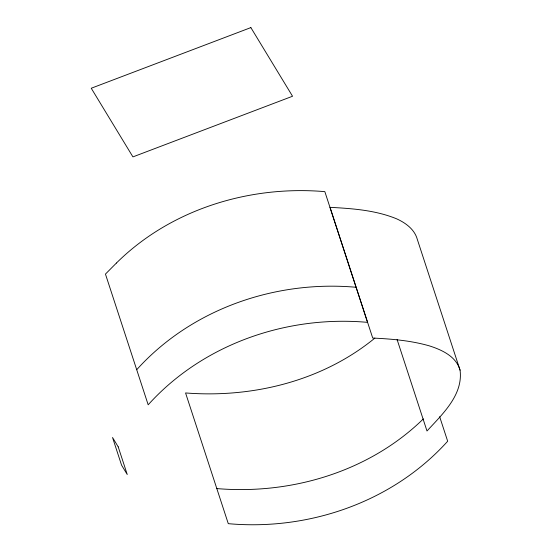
<?xml version="1.0" encoding="UTF-8"?>
<svg xmlns="http://www.w3.org/2000/svg" width="552" height="552" viewBox="0 0 552 552"><rect width="100%" height="100%" fill="white"/><g stroke="black" fill="none" stroke-linecap="round" stroke-linejoin="round"><path stroke-width="0.83" d="M136.71 369.716C191.44 308.975 275.386 280.023 356.102 287.275M423.363 418.885C369.233 471.67 291.359 494.868 216.819 488.582M374.87 338.1C322.389 381.094 252.457 398.178 185.562 392.948L228.286 523.669C309.003 530.92 392.941 501.968 447.672 441.227L439.661 416.719M460.071 370.192C456.228 356.495 442.035 349.927 429.58 345.938C411.116 340.591 391.851 338.962 372.724 338.052L329.999 207.331C352.473 208.532 375.505 210.181 396.557 218.792C405.63 222.891 414.635 229.377 417.34 239.471L460.071 370.192C463.294 395.011 442.242 414.324 426.993 430.995L397.081 339.494M116.41 263.049L105.453 274.082L148.177 404.802C202.908 344.062 286.854 315.116 367.57 322.361L324.838 191.641C249.414 185.203 170.734 209.229 116.41 263.049M250.863 27.6L91.246 88.244L132.928 156.892L292.546 96.248L250.863 27.6M118.197 446.823L112.532 437.494L121.578 465.177L127.243 474.499L118.197 446.823"/></g></svg>
